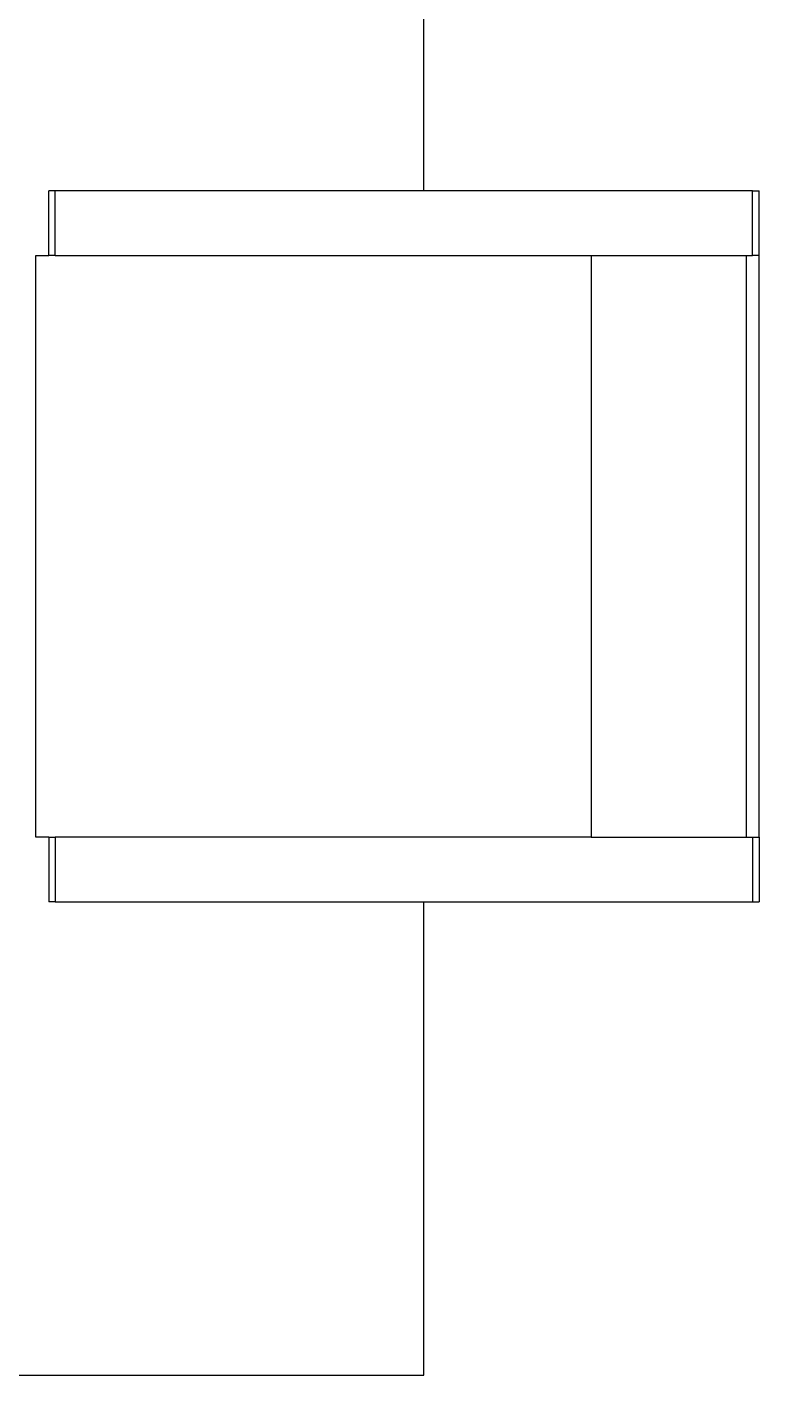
# Model space of a CAD drawing. Header units: metres. Extents: x 244.4 to 340.3, y -4.1 to 64.3.
# Drawn here: x 254.507 to 255.405, y 38.751 to 40.403 of the extents above; entities that cross this region are included whole.
import ezdxf

# ---------------------------------------------------------------- set-up
doc = ezdxf.new("R2010")
doc.units = ezdxf.units.M
doc.layers.add('Edges', color=7, linetype='Continuous')

# ---------------------------------------------------------------- blocks, each defined once
blk = doc.blocks.new('Sofa set 04 pl')
at = {"layer": 'Edges'}
for p, q in [((123.4, 186.821), (123.4, 228.01)), ((110.421, 184.321), (110.421, 186.821)), ((110.671, 186.821), (110.421, 186.821)), ((110.671, 184.321), (110.671, 186.821)), ((110.671, 186.821), (123.4, 186.821)), ((123.4, 186.821), (137.671, 186.821)), ((137.671, 184.321), (137.671, 186.821)), ((137.671, 186.821), (137.921, 186.821)), ((137.921, 184.321), (137.921, 186.821)), ((110.421, 161.821), (110.421, 184.321)), ((110.421, 184.321), (110.671, 184.321)), ((110.921, 184.321), (110.671, 184.321)), ((110.921, 184.321), (110.921, 161.821)), ((116.921, 184.321), (110.921, 184.321)), ((116.921, 184.321), (116.921, 161.821)), ((137.671, 184.321), (116.921, 184.321)), ((137.671, 184.321), (137.921, 184.321)), ((138.421, 184.321), (137.921, 184.321)), ((138.421, 161.821), (138.421, 184.321)), ((110.421, 161.821), (110.421, 159.321)), ((110.671, 161.821), (110.421, 161.821)), ((110.671, 161.821), (110.671, 159.321)), ((110.921, 161.821), (110.671, 161.821)), ((116.921, 161.821), (110.921, 161.821)), ((116.921, 161.821), (137.671, 161.821)), ((137.671, 161.821), (137.671, 159.321)), ((137.921, 161.821), (137.671, 161.821)), ((137.921, 161.821), (138.421, 161.821)), ((137.921, 161.821), (137.921, 159.321)), ((110.671, 159.321), (110.421, 159.321)), ((123.4, 159.321), (110.671, 159.321)), ((123.4, 141.01), (123.4, 159.321)), ((137.671, 159.321), (123.4, 159.321)), ((137.671, 159.321), (137.921, 159.321)), ((210.4, 141.01), (123.4, 141.01))]:
    blk.add_line(p, q, dxfattribs=at)

msp = doc.modelspace()

# ---------------------------------------------------------------- block references
at = {"xscale": -0.03168200485858711, "yscale": 0.03168200485858711, "zscale": 0.03168200485858711}
msp.add_blockref('Sofa set 04 pl', (258.9031, 34.2832), dxfattribs=at)

doc.saveas('drawing.dxf')
